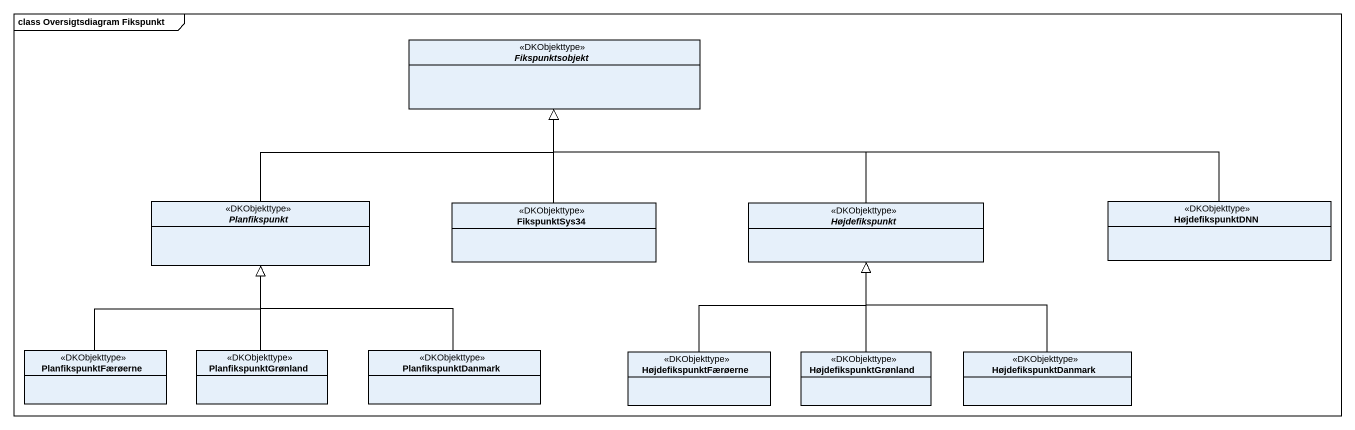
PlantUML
@startuml
mainframe class Oversigtsdiagram Fikspunkt
hide circle
hide empty members
abstract class Fikspunktsobjekt <<DKObjekttype>>
abstract class Planfikspunkt <<DKObjekttype>>
class FikspunktSys34 <<DKObjekttype>>
abstract class Højdefikspunkt <<DKObjekttype>>
class HøjdefikspunktDNN <<DKObjekttype>>
class PlanfikspunktFærøerne <<DKObjekttype>>
class PlanfikspunktGrønland <<DKObjekttype>>
class PlanfikspunktDanmark <<DKObjekttype>>
class HøjdefikspunktFærøerne <<DKObjekttype>>
class HøjdefikspunktGrønland <<DKObjekttype>>
class HøjdefikspunktDanmark <<DKObjekttype>>
Planfikspunkt -right-|> Fikspunktsobjekt
FikspunktSys34 -up-|> Fikspunktsobjekt
Højdefikspunkt -left-|> Fikspunktsobjekt
HøjdefikspunktDNN -left-|> Fikspunktsobjekt
PlanfikspunktFærøerne -up-|> Planfikspunkt
PlanfikspunktGrønland -up-|> Planfikspunkt
PlanfikspunktDanmark -up-|> Planfikspunkt
HøjdefikspunktFærøerne -up-|> Højdefikspunkt
HøjdefikspunktGrønland -up-|> Højdefikspunkt
HøjdefikspunktDanmark -up-|> Højdefikspunkt
@enduml
